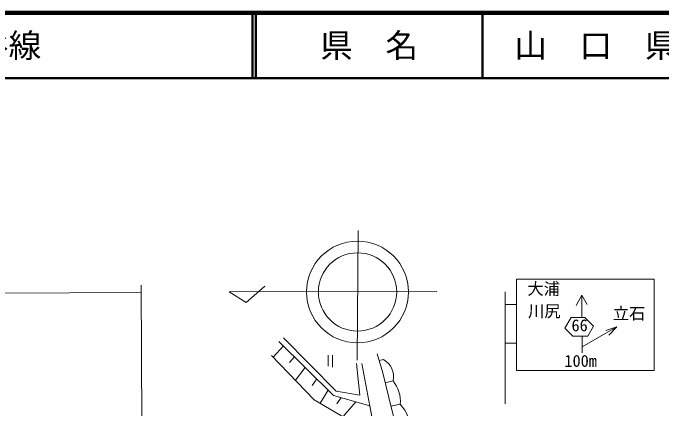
# Model space of a CAD drawing. Units: millimetres, scale not verified. Extents: x 40000 to 680000, y 20000 to 380000.
# Drawn here: x 261002 to 360375, y 319378 to 380000 of the extents above; entities that cross this region are included whole.
import ezdxf
from ezdxf.enums import TextEntityAlignment as Align

# ---------------------------------------------------------------- set-up
doc = ezdxf.new("R2010")
doc.units = ezdxf.units.MM
doc.header["$LTSCALE"] = 1000
for name, color, linetype, lineweight in [('M-TTL', 2, 'Continuous', 140), ('M-TTL-LINE', 7, 'Continuous', 50), ('M-TTL-TXT', 7, 'Continuous', 13), ('M-WORK', 1, 'Continuous', 13)]:
    doc.layers.add(name, color=color, linetype=linetype, lineweight=lineweight)
doc.styles.add('ＭＳ ゴシック', font='')
doc.styles.get('ＭＳ ゴシック').set_extended_font_data('MS Gothic')

msp = doc.modelspace()

# ---------------------------------------------------------------- linework, layer by layer
at = {"layer": 'M-TTL'}
msp.add_line((680000, 380000), (40000, 380000), dxfattribs=at)
at = {"layer": 'M-TTL-LINE'}
for p, q in [((297750, 380000), (297750, 370000)), ((298250, 380000), (298250, 370000)), ((333000, 380000), (333000, 370000)), ((40000, 370000), (680000, 370000))]:
    msp.add_line(p, q, dxfattribs=at)
at = {"layer": 'M-WORK'}
for p, q in [((313909, 346596), (313800, 326748)), ((280670, 338216), (280887, 298958)), ((128157, 336436), (280676, 337109)), ((336499, 320000), (336499, 337212)), ((348239, 336675), (349066, 335243)), ((336499, 335284), (338229, 335284)), ((348279, 328752), (353618, 331835)), ((353618, 331835), (351887, 331281)), ((353618, 331835), (352374, 330583)), ((348279, 330388), (348279, 327842)), ((301794, 329608), (310155, 321318)), ((336499, 329332), (338229, 329332)), ((302504, 328904), (300894, 327209)), ((304164, 327258), (303402, 326372)), ((309346, 327475), (309346, 325792)), ((309981, 327475), (309981, 325650)), ((317162, 326686), (317820, 326808)), ((305824, 325612), (304306, 323660)), ((307580, 323871), (306873, 322857)), ((318098, 323251), (319280, 323538)), ((309336, 322130), (308089, 320124)), ((310155, 321318), (315712, 319705)), ((311315, 320981), (310653, 320003)), ((313583, 320323), (311621, 318080)), ((318963, 319671), (320391, 319973))]:
    msp.add_line(p, q, dxfattribs=at)
for points in [[(338229, 339147), (359297, 339147), (359297, 325149), (338229, 325149)], [(346580, 333281), (348676, 333281), (350025, 331932), (349133, 330388), (346866, 330388), (345626, 331628)]]:
    msp.add_lwpolyline(points, close=True, dxfattribs=at)
for points in [[(326002, 337240), (294173, 337216), (296768, 335574), (299601, 338073)], [(348239, 333281), (348239, 336675), (347351, 335136)], [(302497, 330177), (310552, 321983), (314186, 321333), (313694, 326189)], [(301794, 329608), (310155, 321318), (315712, 319705), (317087, 312316), (317029, 310124)], [(263460, 297912), (273344, 299251), (278867, 306869), (282295, 310988), (285723, 313559), (291032, 315821), (296079, 316344), (302912, 316106), (308887, 315583), (315267, 312940), (315815, 313892), (313720, 317154), (311291, 318225), (307197, 320653), (300665, 327447)], [(315815, 313892), (313720, 317154), (311291, 318225), (307197, 320653), (300665, 327447)], [(324712, 302243), (321405, 309679), (320435, 313891), (319371, 318065), (318625, 321001), (317737, 324794), (316848, 327722)], [(314498, 326231), (317087, 312316), (317029, 310124), (316216, 308079), (315359, 307037), (314333, 306243), (311963, 305407), (310397, 305608), (308534, 305883), (305974, 305873), (300255, 304503), (295186, 303167)]]:
    msp.add_lwpolyline(points, dxfattribs=at)
for radius in [7805, 6005]:
    msp.add_circle((313837, 337192), radius, dxfattribs=at)
for centre, radius, start, end in [((316380, 324204), 2976, 347.07477, 61.05649), ((315376, 320366), 5030, 355.51317, 39.09804), ((316326, 316170), 5566, 356.66278, 43.09096)]:
    msp.add_arc(centre, radius, start, end, dxfattribs=at)

# ---------------------------------------------------------------- texts
at = {"layer": 'M-TTL-TXT', "style": 'ＭＳ ゴシック'}
msp.add_text('路 線 名      主要地方道長門油谷線', height=3666, dxfattribs=at).set_placement((180380, 375000), align=Align.MIDDLE_LEFT)
for s, p in [('県\u3000名', (315625, 375000)), ('山\u3000口\u3000県', (350375, 375000))]:
    msp.add_text(s, height=3666, dxfattribs=at).set_placement(p, align=Align.MIDDLE_CENTER)
at = {"layer": 'M-WORK', "style": 'ＭＳ ゴシック'}
for s, p in [('大浦', (339879, 336212)), ('川尻', (339974, 332784)), ('立石', (352973, 332421)), ('66', (346642, 330612)), ('100m', (345557, 325149))]:
    msp.add_text(s, height=1833, dxfattribs=at).set_placement(p, align=Align.BOTTOM_LEFT)

doc.saveas('drawing.dxf')
